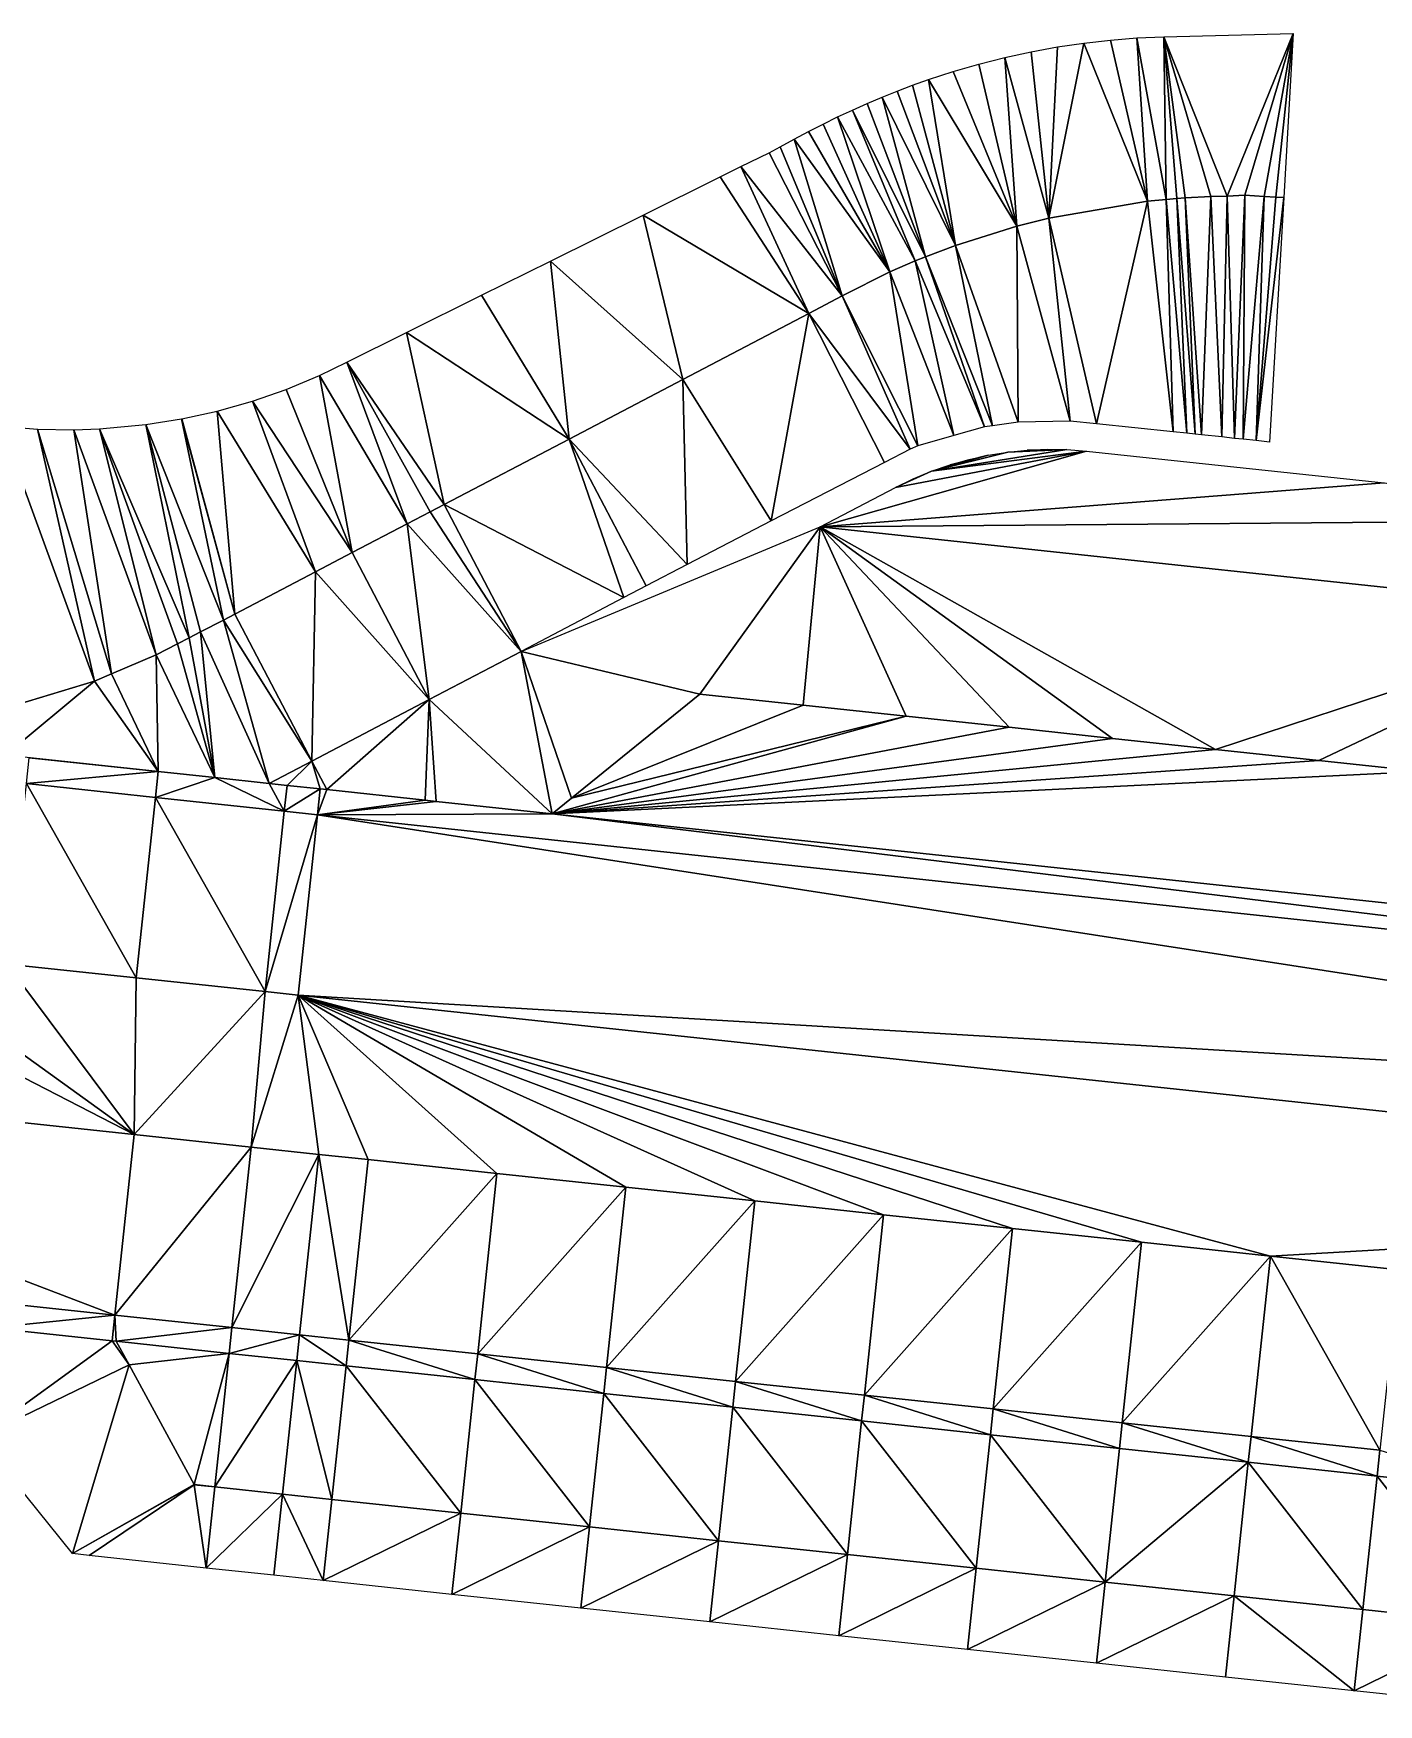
# Model space of a CAD drawing. Header units: millimetres. Extents: x 236046 to 236475, y 140480 to 140633.
# Drawn here: x 236250.76 to 236276.7, y 140529.9 to 140562.13 of the extents above; entities that cross this region are included whole.
import ezdxf

# ---------------------------------------------------------------- set-up
doc = ezdxf.new("R2010")
doc.units = ezdxf.units.MM
doc.layers.add('pas de calque', color=7, linetype='Continuous')

msp = doc.modelspace()

# ---------------------------------------------------------------- linework, layer by layer
at = {"layer": 'pas de calque'}
for points in [[(236272.559, 140562.068, 74.663), (236275.052, 140562.132, 74.573), (236273.775, 140558.995, 74.55), (236272.559, 140562.068, 74.663)], [(236275.052, 140562.132, 74.573), (236274.117, 140559.01, 74.536), (236273.775, 140558.995, 74.55), (236275.052, 140562.132, 74.573)], [(236274.493, 140558.988, 74.522), (236274.117, 140559.01, 74.536), (236275.052, 140562.132, 74.573), (236274.493, 140558.988, 74.522)], [(236274.717, 140558.975, 74.515), (236274.493, 140558.988, 74.522), (236275.052, 140562.132, 74.573), (236274.717, 140558.975, 74.515)], [(236274.869, 140558.966, 74.51), (236274.717, 140558.975, 74.515), (236275.052, 140562.132, 74.573), (236274.869, 140558.966, 74.51)], [(236270.341, 140558.571, 74.754), (236269.996, 140561.778, 74.803), (236270.504, 140561.871, 74.778), (236270.341, 140558.571, 74.754)], [(236271.015, 140561.946, 74.749), (236272.244, 140558.896, 74.635), (236270.341, 140558.571, 74.754), (236271.015, 140561.946, 74.749)], [(236270.341, 140558.571, 74.754), (236270.504, 140561.871, 74.778), (236271.015, 140561.946, 74.749), (236270.341, 140558.571, 74.754)], [(236271.528, 140562.004, 74.717), (236272.244, 140558.896, 74.635), (236271.015, 140561.946, 74.749), (236271.528, 140562.004, 74.717)], [(236272.244, 140558.896, 74.635), (236271.528, 140562.004, 74.717), (236272.036, 140562.044, 74.685), (236272.244, 140558.896, 74.635)], [(236272.559, 140562.068, 74.663), (236272.6, 140558.931, 74.613), (236272.036, 140562.044, 74.685), (236272.559, 140562.068, 74.663)], [(236272.244, 140558.896, 74.635), (236272.036, 140562.044, 74.685), (236272.6, 140558.931, 74.613), (236272.244, 140558.896, 74.635)], [(236273.463, 140558.986, 74.565), (236272.559, 140562.068, 74.663), (236273.775, 140558.995, 74.55), (236273.463, 140558.986, 74.565)], [(236273.463, 140558.986, 74.565), (236272.966, 140558.96, 74.591), (236272.559, 140562.068, 74.663), (236273.463, 140558.986, 74.565)], [(236272.81, 140558.949, 74.6), (236272.559, 140562.068, 74.663), (236272.966, 140558.96, 74.591), (236272.81, 140558.949, 74.6)], [(236272.6, 140558.931, 74.613), (236272.559, 140562.068, 74.663), (236272.81, 140558.949, 74.6), (236272.6, 140558.931, 74.613)], [(236268.99, 140561.542, 74.851), (236269.724, 140558.415, 74.793), (236268.494, 140561.399, 74.875), (236268.99, 140561.542, 74.851)], [(236269.491, 140561.669, 74.83), (236269.724, 140558.415, 74.793), (236268.99, 140561.542, 74.851), (236269.491, 140561.669, 74.83)], [(236269.491, 140561.669, 74.83), (236269.996, 140561.778, 74.803), (236270.341, 140558.571, 74.754), (236269.491, 140561.669, 74.83)], [(236270.341, 140558.571, 74.754), (236269.724, 140558.415, 74.793), (236269.491, 140561.669, 74.83), (236270.341, 140558.571, 74.754)], [(236267.708, 140561.132, 74.922), (236268.016, 140561.243, 74.905), (236268.54, 140558.045, 74.869), (236267.708, 140561.132, 74.922)], [(236269.724, 140558.415, 74.793), (236268.016, 140561.243, 74.905), (236268.494, 140561.399, 74.875), (236269.724, 140558.415, 74.793)], [(236268.016, 140561.243, 74.905), (236269.724, 140558.415, 74.793), (236268.54, 140558.045, 74.869), (236268.016, 140561.243, 74.905)], [(236267.957, 140557.825, 74.908), (236266.837, 140560.78, 74.969), (236267.125, 140560.903, 74.95), (236267.957, 140557.825, 74.908)], [(236267.125, 140560.903, 74.95), (236267.416, 140561.02, 74.937), (236268.54, 140558.045, 74.869), (236267.125, 140560.903, 74.95)], [(236268.54, 140558.045, 74.869), (236267.957, 140557.825, 74.908), (236267.125, 140560.903, 74.95), (236268.54, 140558.045, 74.869)], [(236267.708, 140561.132, 74.922), (236268.54, 140558.045, 74.869), (236267.416, 140561.02, 74.937), (236267.708, 140561.132, 74.922)], [(236265.985, 140560.383, 75.013), (236266.266, 140560.521, 74.995), (236267.275, 140557.531, 74.953), (236265.985, 140560.383, 75.013)], [(236266.55, 140560.653, 74.984), (236267.76, 140557.746, 74.921), (236266.266, 140560.521, 74.995), (236266.55, 140560.653, 74.984)], [(236267.76, 140557.746, 74.921), (236267.275, 140557.531, 74.953), (236266.266, 140560.521, 74.995), (236267.76, 140557.746, 74.921)], [(236266.55, 140560.653, 74.984), (236266.837, 140560.78, 74.969), (236267.957, 140557.825, 74.908), (236266.55, 140560.653, 74.984)], [(236266.55, 140560.653, 74.984), (236267.957, 140557.825, 74.908), (236267.76, 140557.746, 74.921), (236266.55, 140560.653, 74.984)], [(236265.429, 140560.094, 75.051), (236265.706, 140560.241, 75.032), (236267.275, 140557.531, 74.953), (236265.429, 140560.094, 75.051)], [(236267.275, 140557.531, 74.953), (236265.706, 140560.241, 75.032), (236265.985, 140560.383, 75.013), (236267.275, 140557.531, 74.953)], [(236266.355, 140557.071, 75.017), (236264.947, 140559.832, 75.081), (236265.155, 140559.942, 75.068), (236266.355, 140557.071, 75.017)], [(236266.355, 140557.071, 75.017), (236265.155, 140559.942, 75.068), (236265.429, 140560.094, 75.051), (236266.355, 140557.071, 75.017)], [(236267.275, 140557.531, 74.953), (236266.355, 140557.071, 75.017), (236265.429, 140560.094, 75.051), (236267.275, 140557.531, 74.953)], [(236265.71, 140556.733, 75.061), (236264.001, 140559.369, 75.142), (236264.399, 140559.567, 75.114), (236265.71, 140556.733, 75.061)], [(236266.355, 140557.071, 75.017), (236264.399, 140559.567, 75.114), (236264.947, 140559.832, 75.081), (236266.355, 140557.071, 75.017)], [(236266.355, 140557.071, 75.017), (236265.71, 140556.733, 75.061), (236264.399, 140559.567, 75.114), (236266.355, 140557.071, 75.017)], [(236265.71, 140556.733, 75.061), (236262.512, 140558.63, 75.245), (236264.001, 140559.369, 75.142), (236265.71, 140556.733, 75.061)], [(236271.26, 140554.601, 74.653), (236270.341, 140558.571, 74.754), (236272.244, 140558.896, 74.635), (236271.26, 140554.601, 74.653)], [(236271.26, 140554.601, 74.653), (236272.244, 140558.896, 74.635), (236272.738, 140554.45, 74.524), (236271.26, 140554.601, 74.653)], [(236272.738, 140554.45, 74.524), (236272.244, 140558.896, 74.635), (236272.6, 140558.931, 74.613), (236272.738, 140554.45, 74.524)], [(236272.6, 140558.931, 74.613), (236272.81, 140558.949, 74.6), (236273.003, 140554.422, 74.5), (236272.6, 140558.931, 74.613)], [(236272.738, 140554.45, 74.524), (236272.6, 140558.931, 74.613), (236273.003, 140554.422, 74.5), (236272.738, 140554.45, 74.524)], [(236273.158, 140554.405, 74.486), (236272.81, 140558.949, 74.6), (236272.966, 140558.96, 74.591), (236273.158, 140554.405, 74.486)], [(236272.81, 140558.949, 74.6), (236273.158, 140554.405, 74.486), (236273.003, 140554.422, 74.5), (236272.81, 140558.949, 74.6)], [(236273.463, 140558.986, 74.565), (236273.282, 140554.392, 74.477), (236272.966, 140558.96, 74.591), (236273.463, 140558.986, 74.565)], [(236273.158, 140554.405, 74.486), (236272.966, 140558.96, 74.591), (236273.282, 140554.392, 74.477), (236273.158, 140554.405, 74.486)], [(236273.675, 140554.35, 74.449), (236273.282, 140554.392, 74.477), (236273.463, 140558.986, 74.565), (236273.675, 140554.35, 74.449)], [(236273.463, 140558.986, 74.565), (236273.775, 140558.995, 74.55), (236273.675, 140554.35, 74.449), (236273.463, 140558.986, 74.565)], [(236273.675, 140554.35, 74.449), (236273.775, 140558.995, 74.55), (236273.922, 140554.323, 74.434), (236273.675, 140554.35, 74.449)], [(236274.117, 140559.01, 74.536), (236273.922, 140554.323, 74.434), (236273.775, 140558.995, 74.55), (236274.117, 140559.01, 74.536)], [(236273.922, 140554.323, 74.434), (236274.117, 140559.01, 74.536), (236274.085, 140554.306, 74.418), (236273.922, 140554.323, 74.434)], [(236274.493, 140558.988, 74.522), (236274.085, 140554.306, 74.418), (236274.117, 140559.01, 74.536), (236274.493, 140558.988, 74.522)], [(236274.085, 140554.306, 74.418), (236274.493, 140558.988, 74.522), (236274.34, 140554.279, 74.404), (236274.085, 140554.306, 74.418)], [(236274.493, 140558.988, 74.522), (236274.717, 140558.975, 74.515), (236274.34, 140554.279, 74.404), (236274.493, 140558.988, 74.522)], [(236274.869, 140558.966, 74.51), (236274.34, 140554.279, 74.404), (236274.717, 140558.975, 74.515), (236274.869, 140558.966, 74.51)], [(236274.595, 140554.251, 74.392), (236274.34, 140554.279, 74.404), (236274.869, 140558.966, 74.51), (236274.595, 140554.251, 74.392)], [(236260.726, 140557.743, 75.366), (236262.512, 140558.63, 75.245), (236263.28, 140555.46, 75.23), (236260.726, 140557.743, 75.366)], [(236262.512, 140558.63, 75.245), (236265.71, 140556.733, 75.061), (236263.28, 140555.46, 75.23), (236262.512, 140558.63, 75.245)], [(236270.749, 140554.653, 74.695), (236269.724, 140558.415, 74.793), (236270.341, 140558.571, 74.754), (236270.749, 140554.653, 74.695)], [(236270.749, 140554.653, 74.695), (236270.341, 140558.571, 74.754), (236271.26, 140554.601, 74.653), (236270.749, 140554.653, 74.695)], [(236269.724, 140558.415, 74.793), (236269.75, 140554.635, 74.778), (236268.54, 140558.045, 74.869), (236269.724, 140558.415, 74.793)], [(236269.724, 140558.415, 74.793), (236270.749, 140554.653, 74.695), (236269.75, 140554.635, 74.778), (236269.724, 140558.415, 74.793)], [(236269.254, 140554.566, 74.82), (236267.957, 140557.825, 74.908), (236268.54, 140558.045, 74.869), (236269.254, 140554.566, 74.82)], [(236269.254, 140554.566, 74.82), (236268.54, 140558.045, 74.869), (236269.75, 140554.635, 74.778), (236269.254, 140554.566, 74.82)], [(236259.395, 140557.081, 75.458), (236260.726, 140557.743, 75.366), (236261.086, 140554.31, 75.383), (236259.395, 140557.081, 75.458)], [(236261.086, 140554.31, 75.383), (236260.726, 140557.743, 75.366), (236263.28, 140555.46, 75.23), (236261.086, 140554.31, 75.383)], [(236267.275, 140557.531, 74.953), (236267.76, 140557.746, 74.921), (236268.505, 140554.377, 74.886), (236267.275, 140557.531, 74.953)], [(236267.76, 140557.746, 74.921), (236267.957, 140557.825, 74.908), (236269.098, 140554.544, 74.833), (236267.76, 140557.746, 74.921)], [(236268.505, 140554.377, 74.886), (236267.76, 140557.746, 74.921), (236269.098, 140554.544, 74.833), (236268.505, 140554.377, 74.886)], [(236269.254, 140554.566, 74.82), (236269.098, 140554.544, 74.833), (236267.957, 140557.825, 74.908), (236269.254, 140554.566, 74.82)], [(236266.355, 140557.071, 75.017), (236267.275, 140557.531, 74.953), (236267.81, 140554.176, 74.932), (236266.355, 140557.071, 75.017)], [(236267.275, 140557.531, 74.953), (236268.505, 140554.377, 74.886), (236267.81, 140554.176, 74.932), (236267.275, 140557.531, 74.953)], [(236261.086, 140554.31, 75.383), (236257.953, 140556.365, 75.539), (236259.395, 140557.081, 75.458), (236261.086, 140554.31, 75.383)], [(236266.355, 140557.071, 75.017), (236267.666, 140554.117, 74.942), (236265.71, 140556.733, 75.061), (236266.355, 140557.071, 75.017)], [(236267.666, 140554.117, 74.942), (236266.355, 140557.071, 75.017), (236267.81, 140554.176, 74.932), (236267.666, 140554.117, 74.942)], [(236265.71, 140556.733, 75.061), (236264.986, 140552.73, 75.135), (236263.28, 140555.46, 75.23), (236265.71, 140556.733, 75.061)], [(236265.71, 140556.733, 75.061), (236267.169, 140553.86, 74.977), (236264.986, 140552.73, 75.135), (236265.71, 140556.733, 75.061)], [(236267.666, 140554.117, 74.942), (236267.169, 140553.86, 74.977), (236265.71, 140556.733, 75.061), (236267.666, 140554.117, 74.942)], [(236256.798, 140555.792, 75.585), (236257.953, 140556.365, 75.539), (236258.677, 140553.047, 75.519), (236256.798, 140555.792, 75.585)], [(236257.953, 140556.365, 75.539), (236261.086, 140554.31, 75.383), (236258.677, 140553.047, 75.519), (236257.953, 140556.365, 75.539)], [(236257.966, 140552.675, 75.525), (236256.273, 140555.536, 75.591), (236256.798, 140555.792, 75.585), (236257.966, 140552.675, 75.525)], [(236258.409, 140552.907, 75.521), (236256.798, 140555.792, 75.585), (236258.677, 140553.047, 75.519), (236258.409, 140552.907, 75.521)], [(236258.409, 140552.907, 75.521), (236257.966, 140552.675, 75.525), (236256.798, 140555.792, 75.585), (236258.409, 140552.907, 75.521)], [(236256.273, 140555.536, 75.591), (236256.905, 140552.119, 75.536), (236255.628, 140555.268, 75.6), (236256.273, 140555.536, 75.591)], [(236256.905, 140552.119, 75.536), (236256.273, 140555.536, 75.591), (236257.966, 140552.675, 75.525), (236256.905, 140552.119, 75.536)], [(236261.086, 140554.31, 75.383), (236263.28, 140555.46, 75.23), (236263.364, 140551.891, 75.248), (236261.086, 140554.31, 75.383)], [(236264.986, 140552.73, 75.135), (236263.364, 140551.891, 75.248), (236263.28, 140555.46, 75.23), (236264.986, 140552.73, 75.135)], [(236254.979, 140555.042, 75.608), (236256.195, 140551.746, 75.542), (236254.297, 140554.848, 75.617), (236254.979, 140555.042, 75.608)], [(236256.905, 140552.119, 75.536), (236254.979, 140555.042, 75.608), (236255.628, 140555.268, 75.6), (236256.905, 140552.119, 75.536)], [(236256.905, 140552.119, 75.536), (236256.195, 140551.746, 75.542), (236254.979, 140555.042, 75.608), (236256.905, 140552.119, 75.536)], [(236254.422, 140550.819, 75.56), (236252.926, 140554.587, 75.637), (236253.61, 140554.696, 75.627), (236254.422, 140550.819, 75.56)], [(236253.615, 140554.697, 75.627), (236254.639, 140550.931, 75.558), (236253.61, 140554.696, 75.627), (236253.615, 140554.697, 75.627)], [(236253.61, 140554.696, 75.627), (236254.639, 140550.931, 75.558), (236254.422, 140550.819, 75.56), (236253.61, 140554.696, 75.627)], [(236254.297, 140554.848, 75.617), (236254.639, 140550.931, 75.558), (236253.615, 140554.697, 75.627), (236254.297, 140554.848, 75.617)], [(236254.297, 140554.848, 75.617), (236256.195, 140551.746, 75.542), (236254.639, 140550.931, 75.558), (236254.297, 140554.848, 75.617)], [(236251.933, 140549.64, 75.583), (236250.02, 140549.062, 75.6), (236250.139, 140554.555, 75.689), (236251.933, 140549.64, 75.583)], [(236251.933, 140549.64, 75.583), (236250.139, 140554.555, 75.689), (236250.835, 140554.502, 75.676), (236251.933, 140549.64, 75.583)], [(236252.263, 140549.781, 75.58), (236250.835, 140554.502, 75.676), (236251.533, 140554.489, 75.66), (236252.263, 140549.781, 75.58)], [(236250.835, 140554.502, 75.676), (236252.263, 140549.781, 75.58), (236251.933, 140549.64, 75.583), (236250.835, 140554.502, 75.676)], [(236252.029, 140554.509, 75.652), (236253.121, 140550.147, 75.572), (236251.533, 140554.489, 75.66), (236252.029, 140554.509, 75.652)], [(236251.533, 140554.489, 75.66), (236253.121, 140550.147, 75.572), (236252.263, 140549.781, 75.58), (236251.533, 140554.489, 75.66)], [(236252.029, 140554.509, 75.652), (236252.926, 140554.587, 75.637), (236253.76, 140550.477, 75.566), (236252.029, 140554.509, 75.652)], [(236252.029, 140554.509, 75.652), (236253.76, 140550.477, 75.566), (236253.534, 140550.36, 75.568), (236252.029, 140554.509, 75.652)], [(236253.121, 140550.147, 75.572), (236252.029, 140554.509, 75.652), (236253.534, 140550.36, 75.568), (236253.121, 140550.147, 75.572)], [(236253.978, 140550.59, 75.564), (236252.926, 140554.587, 75.637), (236254.422, 140550.819, 75.56), (236253.978, 140550.59, 75.564)], [(236252.926, 140554.587, 75.637), (236253.978, 140550.59, 75.564), (236253.76, 140550.477, 75.566), (236252.926, 140554.587, 75.637)], [(236258.677, 140553.047, 75.519), (236261.086, 140554.31, 75.383), (236262.145, 140551.252, 75.346), (236258.677, 140553.047, 75.519)], [(236262.145, 140551.252, 75.346), (236261.086, 140554.31, 75.383), (236262.572, 140551.476, 75.303), (236262.145, 140551.252, 75.346)], [(236262.572, 140551.476, 75.303), (236261.086, 140554.31, 75.383), (236263.364, 140551.891, 75.248), (236262.572, 140551.476, 75.303)], [(236271.063, 140554.076, 75.764), (236265.929, 140552.614, 75.804), (236267.382, 140553.376, 75.775), (236271.063, 140554.076, 75.764)], [(236265.929, 140552.614, 75.804), (236271.063, 140554.076, 75.764), (236276.804, 140553.462, 75.835), (236265.929, 140552.614, 75.804)], [(236268.075, 140553.688, 75.763), (236271.063, 140554.076, 75.764), (236267.382, 140553.376, 75.775), (236268.075, 140553.688, 75.763)], [(236271.063, 140554.076, 75.764), (236268.075, 140553.688, 75.763), (236270.684, 140554.106, 75.76), (236271.063, 140554.076, 75.764)], [(236268.075, 140553.688, 75.763), (236269.546, 140554.059, 75.754), (236270.684, 140554.106, 75.76), (236268.075, 140553.688, 75.763)], [(236269.546, 140554.059, 75.754), (236268.075, 140553.688, 75.763), (236269.171, 140553.999, 75.755), (236269.546, 140554.059, 75.754)], [(236269.924, 140554.097, 75.755), (236270.684, 140554.106, 75.76), (236269.546, 140554.059, 75.754), (236269.924, 140554.097, 75.755)], [(236270.304, 140554.113, 75.757), (236270.684, 140554.106, 75.76), (236269.924, 140554.097, 75.755), (236270.304, 140554.113, 75.757)], [(236268.075, 140553.688, 75.763), (236268.434, 140553.813, 75.759), (236269.171, 140553.999, 75.755), (236268.075, 140553.688, 75.763)], [(236268.8, 140553.917, 75.757), (236269.171, 140553.999, 75.755), (236268.434, 140553.813, 75.759), (236268.8, 140553.917, 75.757)], [(236276.804, 140553.462, 75.835), (236281.722, 140552.743, 75.906), (236265.929, 140552.614, 75.804), (236276.804, 140553.462, 75.835)], [(236267.724, 140553.542, 75.768), (236268.075, 140553.688, 75.763), (236267.382, 140553.376, 75.775), (236267.724, 140553.542, 75.768)], [(236260.162, 140550.213, 75.551), (236257.966, 140552.675, 75.525), (236258.409, 140552.907, 75.521), (236260.162, 140550.213, 75.551)], [(236258.677, 140553.047, 75.519), (236260.162, 140550.213, 75.551), (236258.409, 140552.907, 75.521), (236258.677, 140553.047, 75.519)], [(236262.145, 140551.252, 75.346), (236260.162, 140550.213, 75.551), (236258.677, 140553.047, 75.519), (236262.145, 140551.252, 75.346)], [(236256.905, 140552.119, 75.536), (236257.966, 140552.675, 75.525), (236258.391, 140549.285, 75.561), (236256.905, 140552.119, 75.536)], [(236257.966, 140552.675, 75.525), (236260.162, 140550.213, 75.551), (236258.391, 140549.285, 75.561), (236257.966, 140552.675, 75.525)], [(236260.162, 140550.213, 75.551), (236265.929, 140552.614, 75.804), (236263.611, 140549.388, 75.702), (236260.162, 140550.213, 75.551)], [(236265.599, 140549.175, 75.72), (236263.611, 140549.388, 75.702), (236265.929, 140552.614, 75.804), (236265.599, 140549.175, 75.72)], [(236265.599, 140549.175, 75.72), (236265.929, 140552.614, 75.804), (236267.588, 140548.962, 75.737), (236265.599, 140549.175, 75.72)], [(236281.529, 140550.945, 75.942), (236265.929, 140552.614, 75.804), (236281.722, 140552.743, 75.906), (236281.529, 140550.945, 75.942)], [(236273.554, 140548.324, 75.79), (236265.929, 140552.614, 75.804), (236281.529, 140550.945, 75.942), (236273.554, 140548.324, 75.79)], [(236273.554, 140548.324, 75.79), (236271.565, 140548.537, 75.773), (236265.929, 140552.614, 75.804), (236273.554, 140548.324, 75.79)], [(236265.929, 140552.614, 75.804), (236271.565, 140548.537, 75.773), (236269.577, 140548.75, 75.755), (236265.929, 140552.614, 75.804)], [(236269.577, 140548.75, 75.755), (236267.588, 140548.962, 75.737), (236265.929, 140552.614, 75.804), (236269.577, 140548.75, 75.755)], [(236258.391, 140549.285, 75.561), (236256.195, 140551.746, 75.542), (236256.905, 140552.119, 75.536), (236258.391, 140549.285, 75.561)], [(236256.124, 140548.097, 75.575), (236254.639, 140550.931, 75.558), (236256.195, 140551.746, 75.542), (236256.124, 140548.097, 75.575)], [(236258.391, 140549.285, 75.561), (236256.124, 140548.097, 75.575), (236256.195, 140551.746, 75.542), (236258.391, 140549.285, 75.561)], [(236254.422, 140550.819, 75.56), (236254.639, 140550.931, 75.558), (236256.124, 140548.097, 75.575), (236254.422, 140550.819, 75.56)], [(236273.554, 140548.324, 75.79), (236281.529, 140550.945, 75.942), (236275.543, 140548.112, 75.808), (236273.554, 140548.324, 75.79)], [(236275.543, 140548.112, 75.808), (236281.529, 140550.945, 75.942), (236277.531, 140547.899, 75.826), (236275.543, 140548.112, 75.808)], [(236254.253, 140547.779, 75.585), (236253.76, 140550.477, 75.566), (236253.978, 140550.59, 75.564), (236254.253, 140547.779, 75.585)], [(236253.978, 140550.59, 75.564), (236254.422, 140550.819, 75.56), (236255.304, 140547.667, 75.579), (236253.978, 140550.59, 75.564)], [(236254.253, 140547.779, 75.585), (236253.978, 140550.59, 75.564), (236255.304, 140547.667, 75.579), (236254.253, 140547.779, 75.585)], [(236255.304, 140547.667, 75.579), (236254.422, 140550.819, 75.56), (236256.124, 140548.097, 75.575), (236255.304, 140547.667, 75.579)], [(236254.253, 140547.779, 75.585), (236253.121, 140550.147, 75.572), (236253.534, 140550.36, 75.568), (236254.253, 140547.779, 75.585)], [(236254.253, 140547.779, 75.585), (236253.534, 140550.36, 75.568), (236253.76, 140550.477, 75.566), (236254.253, 140547.779, 75.585)], [(236258.391, 140549.285, 75.561), (236260.162, 140550.213, 75.551), (236260.763, 140547.083, 75.614), (236258.391, 140549.285, 75.561)], [(236260.162, 140550.213, 75.551), (236263.611, 140549.388, 75.702), (236263.609, 140549.386, 75.702), (236260.162, 140550.213, 75.551)], [(236261.133, 140547.382, 75.626), (236260.162, 140550.213, 75.551), (236263.609, 140549.386, 75.702), (236261.133, 140547.382, 75.626)], [(236261.133, 140547.382, 75.626), (236260.763, 140547.083, 75.614), (236260.162, 140550.213, 75.551), (236261.133, 140547.382, 75.626)], [(236253.161, 140547.896, 75.59), (236252.263, 140549.781, 75.58), (236253.121, 140550.147, 75.572), (236253.161, 140547.896, 75.59)], [(236253.161, 140547.896, 75.59), (236253.121, 140550.147, 75.572), (236254.253, 140547.779, 75.585), (236253.161, 140547.896, 75.59)], [(236250.02, 140549.062, 75.6), (236251.933, 140549.64, 75.583), (236250.217, 140548.211, 75.605), (236250.02, 140549.062, 75.6)], [(236253.161, 140547.896, 75.59), (236250.217, 140548.211, 75.605), (236251.933, 140549.64, 75.583), (236253.161, 140547.896, 75.59)], [(236253.161, 140547.896, 75.59), (236251.933, 140549.64, 75.583), (236252.263, 140549.781, 75.58), (236253.161, 140547.896, 75.59)], [(236256.124, 140548.097, 75.575), (236258.391, 140549.285, 75.561), (236256.412, 140547.548, 75.576), (236256.124, 140548.097, 75.575)], [(236258.391, 140549.285, 75.561), (236258.313, 140547.345, 75.592), (236256.412, 140547.548, 75.576), (236258.391, 140549.285, 75.561)], [(236258.391, 140549.285, 75.561), (236258.524, 140547.322, 75.594), (236258.313, 140547.345, 75.592), (236258.391, 140549.285, 75.561)], [(236258.391, 140549.285, 75.561), (236260.763, 140547.083, 75.614), (236258.524, 140547.322, 75.594), (236258.391, 140549.285, 75.561)], [(236265.599, 140549.175, 75.72), (236261.133, 140547.382, 75.626), (236263.609, 140549.386, 75.702), (236265.599, 140549.175, 75.72)], [(236265.599, 140549.175, 75.72), (236263.609, 140549.386, 75.702), (236263.611, 140549.388, 75.702), (236265.599, 140549.175, 75.72)], [(236260.763, 140547.083, 75.614), (236267.588, 140548.962, 75.737), (236269.577, 140548.75, 75.755), (236260.763, 140547.083, 75.614)], [(236261.133, 140547.382, 75.626), (236267.588, 140548.962, 75.737), (236260.763, 140547.083, 75.614), (236261.133, 140547.382, 75.626)], [(236265.599, 140549.175, 75.72), (236267.588, 140548.962, 75.737), (236261.133, 140547.382, 75.626), (236265.599, 140549.175, 75.72)], [(236271.565, 140548.537, 75.773), (236260.763, 140547.083, 75.614), (236269.577, 140548.75, 75.755), (236271.565, 140548.537, 75.773)], [(236260.763, 140547.083, 75.614), (236271.565, 140548.537, 75.773), (236273.554, 140548.324, 75.79), (236260.763, 140547.083, 75.614)], [(236260.763, 140547.083, 75.614), (236273.554, 140548.324, 75.79), (236275.543, 140548.112, 75.808), (236260.763, 140547.083, 75.614)], [(236250.676, 140548.162, 75.603), (236253.161, 140547.896, 75.59), (236250.622, 140547.665, 75.603), (236250.676, 140548.162, 75.603)], [(236255.647, 140547.63, 75.578), (236255.304, 140547.667, 75.579), (236256.124, 140548.097, 75.575), (236255.647, 140547.63, 75.578)], [(236256.286, 140547.562, 75.574), (236255.647, 140547.63, 75.578), (236256.124, 140548.097, 75.575), (236256.286, 140547.562, 75.574)], [(236256.286, 140547.562, 75.574), (236256.124, 140548.097, 75.575), (236256.412, 140547.548, 75.576), (236256.286, 140547.562, 75.574)], [(236260.763, 140547.083, 75.614), (236275.543, 140548.112, 75.808), (236277.531, 140547.899, 75.826), (236260.763, 140547.083, 75.614)], [(236252.736, 140543.919, 75.678), (236250.25, 140544.185, 75.69), (236250.622, 140547.665, 75.603), (236252.736, 140543.919, 75.678)], [(236250.622, 140547.665, 75.603), (236253.161, 140547.896, 75.59), (236253.108, 140547.399, 75.59), (236250.622, 140547.665, 75.603)], [(236252.736, 140543.919, 75.678), (236250.622, 140547.665, 75.603), (236253.108, 140547.399, 75.59), (236252.736, 140543.919, 75.678)], [(236254.253, 140547.779, 75.585), (236253.108, 140547.399, 75.59), (236253.161, 140547.896, 75.59), (236254.253, 140547.779, 75.585)], [(236254.253, 140547.779, 75.585), (236255.594, 140547.133, 75.578), (236253.108, 140547.399, 75.59), (236254.253, 140547.779, 75.585)], [(236255.594, 140547.133, 75.578), (236254.253, 140547.779, 75.585), (236255.304, 140547.667, 75.579), (236255.594, 140547.133, 75.578)], [(236255.304, 140547.667, 75.579), (236255.647, 140547.63, 75.578), (236255.594, 140547.133, 75.578), (236255.304, 140547.667, 75.579)], [(236255.594, 140547.133, 75.578), (236255.647, 140547.63, 75.578), (236256.286, 140547.562, 75.574), (236255.594, 140547.133, 75.578)], [(236277.531, 140547.899, 75.826), (236293.346, 140543.597, 75.904), (236260.763, 140547.083, 75.614), (236277.531, 140547.899, 75.826)], [(236255.222, 140543.653, 75.665), (236252.736, 140543.919, 75.678), (236253.108, 140547.399, 75.59), (236255.222, 140543.653, 75.665)], [(236255.222, 140543.653, 75.665), (236253.108, 140547.399, 75.59), (236255.594, 140547.133, 75.578), (236255.222, 140543.653, 75.665)], [(236256.232, 140547.065, 75.574), (236255.594, 140547.133, 75.578), (236256.286, 140547.562, 75.574), (236256.232, 140547.065, 75.574)], [(236256.232, 140547.065, 75.574), (236256.286, 140547.562, 75.574), (236256.412, 140547.548, 75.576), (236256.232, 140547.065, 75.574)], [(236256.232, 140547.065, 75.574), (236256.412, 140547.548, 75.576), (236258.313, 140547.345, 75.592), (236256.232, 140547.065, 75.574)], [(236258.313, 140547.345, 75.592), (236258.524, 140547.322, 75.594), (236256.232, 140547.065, 75.574), (236258.313, 140547.345, 75.592)], [(236256.232, 140547.065, 75.574), (236258.524, 140547.322, 75.594), (236260.763, 140547.083, 75.614), (236256.232, 140547.065, 75.574)], [(236256.232, 140547.065, 75.574), (236255.222, 140543.653, 75.665), (236255.594, 140547.133, 75.578), (236256.232, 140547.065, 75.574)], [(236255.222, 140543.653, 75.665), (236256.232, 140547.065, 75.574), (236255.86, 140543.584, 75.662), (236255.222, 140543.653, 75.665)], [(236256.232, 140547.065, 75.574), (236293.107, 140541.358, 75.948), (236255.86, 140543.584, 75.662), (236256.232, 140547.065, 75.574)], [(236256.232, 140547.065, 75.574), (236260.763, 140547.083, 75.614), (236293.293, 140543.1, 75.904), (236256.232, 140547.065, 75.574)], [(236256.232, 140547.065, 75.574), (236293.293, 140543.1, 75.904), (236293.107, 140541.358, 75.948), (236256.232, 140547.065, 75.574)], [(236293.293, 140543.1, 75.904), (236260.763, 140547.083, 75.614), (236293.346, 140543.597, 75.904), (236293.293, 140543.1, 75.904)], [(236239.522, 140542.302, 75.662), (236245.278, 140544.717, 75.715), (236252.698, 140540.894, 75.397), (236239.522, 140542.302, 75.662)], [(236245.278, 140544.717, 75.715), (236247.764, 140544.451, 75.703), (236252.698, 140540.894, 75.397), (236245.278, 140544.717, 75.715)], [(236250.25, 140544.185, 75.69), (236252.698, 140540.894, 75.397), (236247.764, 140544.451, 75.703), (236250.25, 140544.185, 75.69)], [(236250.25, 140544.185, 75.69), (236252.736, 140543.919, 75.678), (236252.698, 140540.894, 75.397), (236250.25, 140544.185, 75.69)], [(236255.222, 140543.653, 75.665), (236252.698, 140540.894, 75.397), (236252.736, 140543.919, 75.678), (236255.222, 140543.653, 75.665)], [(236254.954, 140540.653, 75.426), (236252.698, 140540.894, 75.397), (236255.222, 140543.653, 75.665), (236254.954, 140540.653, 75.426)], [(236255.86, 140543.584, 75.662), (236254.954, 140540.653, 75.426), (236255.222, 140543.653, 75.665), (236255.86, 140543.584, 75.662)], [(236254.954, 140540.653, 75.426), (236255.86, 140543.584, 75.662), (236256.262, 140540.513, 75.443), (236254.954, 140540.653, 75.426)], [(236256.262, 140540.513, 75.443), (236255.86, 140543.584, 75.662), (236257.21, 140540.412, 75.455), (236256.262, 140540.513, 75.443)], [(236255.86, 140543.584, 75.662), (236259.696, 140540.146, 75.487), (236257.21, 140540.412, 75.455), (236255.86, 140543.584, 75.662)], [(236255.86, 140543.584, 75.662), (236262.182, 140539.881, 75.519), (236259.696, 140540.146, 75.487), (236255.86, 140543.584, 75.662)], [(236262.182, 140539.881, 75.519), (236255.86, 140543.584, 75.662), (236264.668, 140539.615, 75.55), (236262.182, 140539.881, 75.519)], [(236255.86, 140543.584, 75.662), (236267.153, 140539.349, 75.582), (236264.668, 140539.615, 75.55), (236255.86, 140543.584, 75.662)], [(236269.639, 140539.084, 75.614), (236267.153, 140539.349, 75.582), (236255.86, 140543.584, 75.662), (236269.639, 140539.084, 75.614)], [(236269.639, 140539.084, 75.614), (236255.86, 140543.584, 75.662), (236272.125, 140538.818, 75.646), (236269.639, 140539.084, 75.614)], [(236255.86, 140543.584, 75.662), (236274.611, 140538.552, 75.678), (236272.125, 140538.818, 75.646), (236255.86, 140543.584, 75.662)], [(236255.86, 140543.584, 75.662), (236292.92, 140539.618, 75.991), (236274.611, 140538.552, 75.678), (236255.86, 140543.584, 75.662)], [(236292.92, 140539.618, 75.991), (236255.86, 140543.584, 75.662), (236293.107, 140541.358, 75.948), (236292.92, 140539.618, 75.991)], [(236252.327, 140537.414, 75.484), (236234.552, 140539.313, 75.744), (236239.522, 140542.302, 75.662), (236252.327, 140537.414, 75.484)], [(236252.698, 140540.894, 75.397), (236252.327, 140537.414, 75.484), (236239.522, 140542.302, 75.662), (236252.698, 140540.894, 75.397)], [(236254.954, 140540.653, 75.426), (236252.327, 140537.414, 75.484), (236252.698, 140540.894, 75.397), (236254.954, 140540.653, 75.426)], [(236254.954, 140540.653, 75.426), (236254.582, 140537.173, 75.513), (236252.327, 140537.414, 75.484), (236254.954, 140540.653, 75.426)], [(236254.954, 140540.653, 75.426), (236256.262, 140540.513, 75.443), (236254.582, 140537.173, 75.513), (236254.954, 140540.653, 75.426)], [(236254.582, 140537.173, 75.513), (236256.262, 140540.513, 75.443), (236255.89, 140537.033, 75.53), (236254.582, 140537.173, 75.513)], [(236256.838, 140536.932, 75.542), (236255.89, 140537.033, 75.53), (236256.262, 140540.513, 75.443), (236256.838, 140536.932, 75.542)], [(236256.262, 140540.513, 75.443), (236257.21, 140540.412, 75.455), (236256.838, 140536.932, 75.542), (236256.262, 140540.513, 75.443)], [(236257.21, 140540.412, 75.455), (236259.696, 140540.146, 75.487), (236256.838, 140536.932, 75.542), (236257.21, 140540.412, 75.455)], [(236259.324, 140536.666, 75.574), (236256.838, 140536.932, 75.542), (236259.696, 140540.146, 75.487), (236259.324, 140536.666, 75.574)], [(236259.324, 140536.666, 75.574), (236259.696, 140540.146, 75.487), (236262.182, 140539.881, 75.519), (236259.324, 140536.666, 75.574)], [(236262.182, 140539.881, 75.519), (236261.81, 140536.401, 75.606), (236259.324, 140536.666, 75.574), (236262.182, 140539.881, 75.519)], [(236264.668, 140539.615, 75.55), (236261.81, 140536.401, 75.606), (236262.182, 140539.881, 75.519), (236264.668, 140539.615, 75.55)], [(236261.81, 140536.401, 75.606), (236264.668, 140539.615, 75.55), (236264.296, 140536.135, 75.638), (236261.81, 140536.401, 75.606)], [(236267.153, 140539.349, 75.582), (236264.296, 140536.135, 75.638), (236264.668, 140539.615, 75.55), (236267.153, 140539.349, 75.582)], [(236292.92, 140539.618, 75.991), (236277.097, 140538.287, 75.71), (236274.611, 140538.552, 75.678), (236292.92, 140539.618, 75.991)], [(236234.552, 140539.313, 75.744), (236252.327, 140537.414, 75.484), (236249.928, 140537.167, 75.519), (236234.552, 140539.313, 75.744)], [(236264.296, 140536.135, 75.638), (236267.153, 140539.349, 75.582), (236266.781, 140535.869, 75.67), (236264.296, 140536.135, 75.638)], [(236269.639, 140539.084, 75.614), (236266.781, 140535.869, 75.67), (236267.153, 140539.349, 75.582), (236269.639, 140539.084, 75.614)], [(236269.639, 140539.084, 75.614), (236269.267, 140535.604, 75.702), (236266.781, 140535.869, 75.67), (236269.639, 140539.084, 75.614)], [(236269.639, 140539.084, 75.614), (236272.125, 140538.818, 75.646), (236269.267, 140535.604, 75.702), (236269.639, 140539.084, 75.614)], [(236269.267, 140535.604, 75.702), (236272.125, 140538.818, 75.646), (236271.753, 140535.338, 75.734), (236269.267, 140535.604, 75.702)], [(236272.125, 140538.818, 75.646), (236274.611, 140538.552, 75.678), (236271.753, 140535.338, 75.734), (236272.125, 140538.818, 75.646)], [(236274.239, 140535.072, 75.765), (236271.753, 140535.338, 75.734), (236274.611, 140538.552, 75.678), (236274.239, 140535.072, 75.765)], [(236274.239, 140535.072, 75.765), (236274.611, 140538.552, 75.678), (236276.725, 140534.807, 75.797), (236274.239, 140535.072, 75.765)], [(236274.611, 140538.552, 75.678), (236277.097, 140538.287, 75.71), (236276.725, 140534.807, 75.797), (236274.611, 140538.552, 75.678)], [(236252.274, 140536.917, 75.484), (236249.928, 140537.167, 75.519), (236252.327, 140537.414, 75.484), (236252.274, 140536.917, 75.484)], [(236252.274, 140536.917, 75.484), (236252.327, 140537.414, 75.484), (236252.352, 140536.908, 75.485), (236252.274, 140536.917, 75.484)], [(236254.582, 140537.173, 75.513), (236252.352, 140536.908, 75.485), (236252.327, 140537.414, 75.484), (236254.582, 140537.173, 75.513)], [(236252.274, 140536.917, 75.484), (236249.702, 140535.052, 75.561), (236249.928, 140537.167, 75.519), (236252.274, 140536.917, 75.484)], [(236254.582, 140537.173, 75.513), (236254.529, 140536.676, 75.513), (236252.352, 140536.908, 75.485), (236254.582, 140537.173, 75.513)], [(236255.89, 140537.033, 75.53), (236254.529, 140536.676, 75.513), (236254.582, 140537.173, 75.513), (236255.89, 140537.033, 75.53)], [(236255.837, 140536.536, 75.53), (236254.529, 140536.676, 75.513), (236255.89, 140537.033, 75.53), (236255.837, 140536.536, 75.53)], [(236255.837, 140536.536, 75.53), (236255.89, 140537.033, 75.53), (236256.785, 140536.435, 75.542), (236255.837, 140536.536, 75.53)], [(236256.838, 140536.932, 75.542), (236256.785, 140536.435, 75.542), (236255.89, 140537.033, 75.53), (236256.838, 140536.932, 75.542)], [(236249.702, 140535.052, 75.561), (236252.274, 140536.917, 75.484), (236252.6, 140536.452, 75.5), (236249.702, 140535.052, 75.561)], [(236252.6, 140536.452, 75.5), (236252.274, 140536.917, 75.484), (236252.352, 140536.908, 75.485), (236252.6, 140536.452, 75.5)], [(236252.352, 140536.908, 75.485), (236254.529, 140536.676, 75.513), (236252.6, 140536.452, 75.5), (236252.352, 140536.908, 75.485)], [(236253.858, 140534.144, 75.573), (236252.6, 140536.452, 75.5), (236254.529, 140536.676, 75.513), (236253.858, 140534.144, 75.573)], [(236253.858, 140534.144, 75.573), (236254.529, 140536.676, 75.513), (236254.254, 140534.1, 75.578), (236253.858, 140534.144, 75.573)], [(236254.529, 140536.676, 75.513), (236255.837, 140536.536, 75.53), (236254.254, 140534.1, 75.578), (236254.529, 140536.676, 75.513)], [(236256.838, 140536.932, 75.542), (236259.271, 140536.169, 75.574), (236256.785, 140536.435, 75.542), (236256.838, 140536.932, 75.542)], [(236259.271, 140536.169, 75.574), (236256.838, 140536.932, 75.542), (236259.324, 140536.666, 75.574), (236259.271, 140536.169, 75.574)], [(236259.271, 140536.169, 75.574), (236259.324, 140536.666, 75.574), (236261.757, 140535.903, 75.606), (236259.271, 140536.169, 75.574)], [(236261.757, 140535.903, 75.606), (236259.324, 140536.666, 75.574), (236261.81, 140536.401, 75.606), (236261.757, 140535.903, 75.606)], [(236249.702, 140535.052, 75.561), (236252.6, 140536.452, 75.5), (236251.506, 140532.814, 75.727), (236249.702, 140535.052, 75.561)], [(236253.858, 140534.144, 75.573), (236251.506, 140532.814, 75.727), (236252.6, 140536.452, 75.5), (236253.858, 140534.144, 75.573)], [(236254.254, 140534.1, 75.578), (236255.837, 140536.536, 75.53), (236255.561, 140533.961, 75.595), (236254.254, 140534.1, 75.578)], [(236255.561, 140533.961, 75.595), (236255.837, 140536.536, 75.53), (236256.51, 140533.859, 75.607), (236255.561, 140533.961, 75.595)], [(236256.51, 140533.859, 75.607), (236255.837, 140536.536, 75.53), (236256.785, 140536.435, 75.542), (236256.51, 140533.859, 75.607)], [(236258.996, 140533.594, 75.639), (236256.51, 140533.859, 75.607), (236256.785, 140536.435, 75.542), (236258.996, 140533.594, 75.639)], [(236258.996, 140533.594, 75.639), (236256.785, 140536.435, 75.542), (236259.271, 140536.169, 75.574), (236258.996, 140533.594, 75.639)], [(236261.757, 140535.903, 75.606), (236261.81, 140536.401, 75.606), (236264.243, 140535.638, 75.638), (236261.757, 140535.903, 75.606)], [(236261.81, 140536.401, 75.606), (236264.296, 140536.135, 75.638), (236264.243, 140535.638, 75.638), (236261.81, 140536.401, 75.606)], [(236261.481, 140533.328, 75.671), (236258.996, 140533.594, 75.639), (236259.271, 140536.169, 75.574), (236261.481, 140533.328, 75.671)], [(236261.757, 140535.903, 75.606), (236261.481, 140533.328, 75.671), (236259.271, 140536.169, 75.574), (236261.757, 140535.903, 75.606)], [(236264.296, 140536.135, 75.638), (236266.728, 140535.372, 75.67), (236264.243, 140535.638, 75.638), (236264.296, 140536.135, 75.638)], [(236266.781, 140535.869, 75.67), (236266.728, 140535.372, 75.67), (236264.296, 140536.135, 75.638), (236266.781, 140535.869, 75.67)], [(236261.481, 140533.328, 75.671), (236261.757, 140535.903, 75.606), (236263.967, 140533.062, 75.703), (236261.481, 140533.328, 75.671)], [(236261.757, 140535.903, 75.606), (236264.243, 140535.638, 75.638), (236263.967, 140533.062, 75.703), (236261.757, 140535.903, 75.606)], [(236266.728, 140535.372, 75.67), (236266.781, 140535.869, 75.67), (236269.214, 140535.106, 75.702), (236266.728, 140535.372, 75.67)], [(236269.267, 140535.604, 75.702), (236269.214, 140535.106, 75.702), (236266.781, 140535.869, 75.67), (236269.267, 140535.604, 75.702)], [(236264.243, 140535.638, 75.638), (236266.453, 140532.797, 75.735), (236263.967, 140533.062, 75.703), (236264.243, 140535.638, 75.638)], [(236264.243, 140535.638, 75.638), (236266.728, 140535.372, 75.67), (236266.453, 140532.797, 75.735), (236264.243, 140535.638, 75.638)], [(236268.939, 140532.531, 75.766), (236266.453, 140532.797, 75.735), (236266.728, 140535.372, 75.67), (236268.939, 140532.531, 75.766)], [(236266.728, 140535.372, 75.67), (236269.214, 140535.106, 75.702), (236268.939, 140532.531, 75.766), (236266.728, 140535.372, 75.67)], [(236269.267, 140535.604, 75.702), (236271.7, 140534.841, 75.734), (236269.214, 140535.106, 75.702), (236269.267, 140535.604, 75.702)], [(236269.267, 140535.604, 75.702), (236271.753, 140535.338, 75.734), (236271.7, 140534.841, 75.734), (236269.267, 140535.604, 75.702)], [(236268.939, 140532.531, 75.766), (236269.214, 140535.106, 75.702), (236271.425, 140532.265, 75.798), (236268.939, 140532.531, 75.766)], [(236269.214, 140535.106, 75.702), (236271.7, 140534.841, 75.734), (236271.425, 140532.265, 75.798), (236269.214, 140535.106, 75.702)], [(236274.186, 140534.575, 75.765), (236271.7, 140534.841, 75.734), (236271.753, 140535.338, 75.734), (236274.186, 140534.575, 75.765)], [(236274.239, 140535.072, 75.765), (236274.186, 140534.575, 75.765), (236271.753, 140535.338, 75.734), (236274.239, 140535.072, 75.765)], [(236274.239, 140535.072, 75.765), (236276.672, 140534.309, 75.797), (236274.186, 140534.575, 75.765), (236274.239, 140535.072, 75.765)], [(236276.725, 140534.807, 75.797), (236276.672, 140534.309, 75.797), (236274.239, 140535.072, 75.765), (236276.725, 140534.807, 75.797)], [(236271.7, 140534.841, 75.734), (236274.186, 140534.575, 75.765), (236271.425, 140532.265, 75.798), (236271.7, 140534.841, 75.734)], [(236279.158, 140534.044, 75.829), (236276.672, 140534.309, 75.797), (236276.725, 140534.807, 75.797), (236279.158, 140534.044, 75.829)], [(236274.186, 140534.575, 75.765), (236273.911, 140532, 75.83), (236271.425, 140532.265, 75.798), (236274.186, 140534.575, 75.765)], [(236274.186, 140534.575, 75.765), (236276.397, 140531.734, 75.862), (236273.911, 140532, 75.83), (236274.186, 140534.575, 75.765)], [(236274.186, 140534.575, 75.765), (236276.672, 140534.309, 75.797), (236276.397, 140531.734, 75.862), (236274.186, 140534.575, 75.765)], [(236251.506, 140532.814, 75.727), (236253.858, 140534.144, 75.573), (236253.858, 140534.143, 75.573), (236251.506, 140532.814, 75.727)], [(236253.858, 140534.143, 75.573), (236251.831, 140532.775, 75.731), (236251.506, 140532.814, 75.727), (236253.858, 140534.143, 75.573)], [(236254.087, 140532.534, 75.76), (236251.831, 140532.775, 75.731), (236253.858, 140534.143, 75.573), (236254.087, 140532.534, 75.76)], [(236254.254, 140534.1, 75.578), (236253.858, 140534.143, 75.573), (236253.858, 140534.144, 75.573), (236254.254, 140534.1, 75.578)], [(236254.254, 140534.1, 75.578), (236254.087, 140532.534, 75.76), (236253.858, 140534.143, 75.573), (236254.254, 140534.1, 75.578)], [(236254.087, 140532.534, 75.76), (236254.254, 140534.1, 75.578), (236255.561, 140533.961, 75.595), (236254.087, 140532.534, 75.76)], [(236276.397, 140531.734, 75.862), (236276.672, 140534.309, 75.797), (236278.882, 140531.468, 75.894), (236276.397, 140531.734, 75.862)], [(236278.882, 140531.468, 75.894), (236276.672, 140534.309, 75.797), (236279.158, 140534.044, 75.829), (236278.882, 140531.468, 75.894)], [(236255.394, 140532.395, 75.776), (236254.087, 140532.534, 75.76), (236255.561, 140533.961, 75.595), (236255.394, 140532.395, 75.776)], [(236256.342, 140532.293, 75.789), (236255.394, 140532.395, 75.776), (236255.561, 140533.961, 75.595), (236256.342, 140532.293, 75.789)], [(236256.51, 140533.859, 75.607), (236256.342, 140532.293, 75.789), (236255.561, 140533.961, 75.595), (236256.51, 140533.859, 75.607)], [(236256.51, 140533.859, 75.607), (236258.996, 140533.594, 75.639), (236256.342, 140532.293, 75.789), (236256.51, 140533.859, 75.607)], [(236256.342, 140532.293, 75.789), (236258.996, 140533.594, 75.639), (236258.828, 140532.028, 75.82), (236256.342, 140532.293, 75.789)], [(236258.996, 140533.594, 75.639), (236261.481, 140533.328, 75.671), (236258.828, 140532.028, 75.82), (236258.996, 140533.594, 75.639)], [(236258.828, 140532.028, 75.82), (236261.481, 140533.328, 75.671), (236261.314, 140531.762, 75.852), (236258.828, 140532.028, 75.82)], [(236261.314, 140531.762, 75.852), (236261.481, 140533.328, 75.671), (236263.967, 140533.062, 75.703), (236261.314, 140531.762, 75.852)], [(236261.314, 140531.762, 75.852), (236263.967, 140533.062, 75.703), (236263.8, 140531.496, 75.884), (236261.314, 140531.762, 75.852)], [(236266.453, 140532.797, 75.735), (236263.8, 140531.496, 75.884), (236263.967, 140533.062, 75.703), (236266.453, 140532.797, 75.735)], [(236263.8, 140531.496, 75.884), (236266.453, 140532.797, 75.735), (236266.286, 140531.231, 75.916), (236263.8, 140531.496, 75.884)], [(236266.286, 140531.231, 75.916), (236266.453, 140532.797, 75.735), (236268.939, 140532.531, 75.766), (236266.286, 140531.231, 75.916)], [(236268.772, 140530.965, 75.948), (236266.286, 140531.231, 75.916), (236268.939, 140532.531, 75.766), (236268.772, 140530.965, 75.948)], [(236268.939, 140532.531, 75.766), (236271.425, 140532.265, 75.798), (236268.772, 140530.965, 75.948), (236268.939, 140532.531, 75.766)], [(236268.772, 140530.965, 75.948), (236271.425, 140532.265, 75.798), (236271.257, 140530.699, 75.98), (236268.772, 140530.965, 75.948)], [(236271.257, 140530.699, 75.98), (236271.425, 140532.265, 75.798), (236273.911, 140532, 75.83), (236271.257, 140530.699, 75.98)], [(236273.911, 140532, 75.83), (236273.743, 140530.434, 76.012), (236271.257, 140530.699, 75.98), (236273.911, 140532, 75.83)], [(236273.911, 140532, 75.83), (236276.229, 140530.168, 76.044), (236273.743, 140530.434, 76.012), (236273.911, 140532, 75.83)], [(236276.397, 140531.734, 75.862), (236276.229, 140530.168, 76.044), (236273.911, 140532, 75.83), (236276.397, 140531.734, 75.862)], [(236278.882, 140531.468, 75.894), (236276.229, 140530.168, 76.044), (236276.397, 140531.734, 75.862), (236278.882, 140531.468, 75.894)], [(236278.715, 140529.902, 76.075), (236276.229, 140530.168, 76.044), (236278.882, 140531.468, 75.894), (236278.715, 140529.902, 76.075)]]:
    msp.add_3dface(points, dxfattribs=at)

doc.saveas('drawing.dxf')
